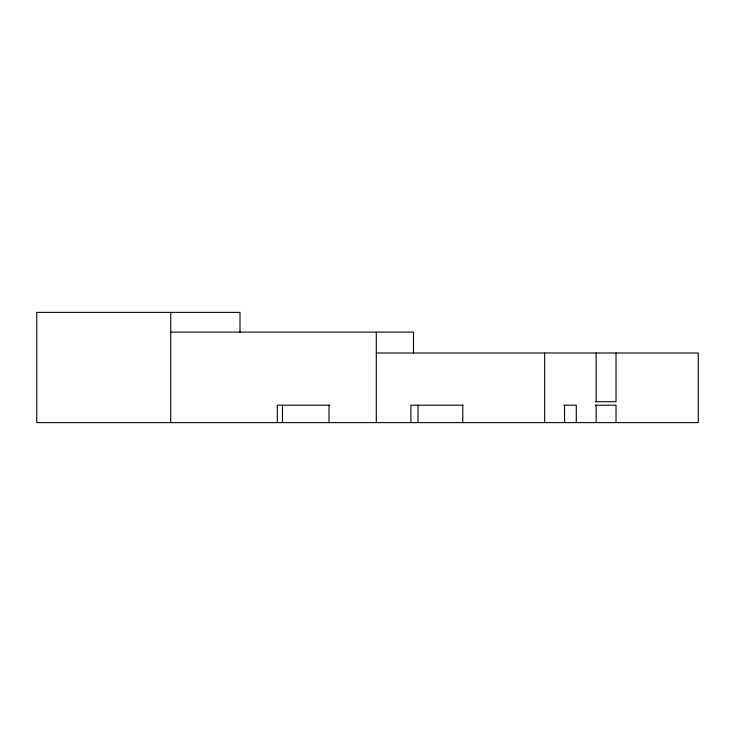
<?xml version="1.0" encoding="UTF-8"?>
<svg xmlns="http://www.w3.org/2000/svg" width="735" height="735" viewBox="0 0 735 735"><rect width="100%" height="100%" fill="white"/><g stroke="black" fill="none" stroke-linecap="round" stroke-linejoin="round"><path stroke-width="1.1" d="M170.731 332.11L413.502 332.11L413.502 352.993M376.292 352.993L698.25 352.993L698.25 422.616L36.75 422.616L36.75 312.384L239.996 312.384L239.996 332.11M595.359 401.733L616.022 401.733L616.022 352.993M329.703 405.205L277.306 405.205L277.306 422.616M463.142 405.205L410.893 405.205L410.893 422.616M563.708 405.205L576.286 405.205L576.286 422.616M595.479 405.205L616.022 405.205L616.022 422.616M596.149 352.993L596.149 401.733M596.149 405.205L596.149 422.616M564.553 405.205L564.553 422.616M544.681 352.993L544.681 422.616M462.765 405.205L462.765 422.616M418.031 405.205L418.031 422.616M376.292 332.11L376.292 422.616M329.014 405.205L329.014 422.616M282.488 405.205L282.488 422.616M170.731 312.384L170.731 422.616"/></g></svg>
